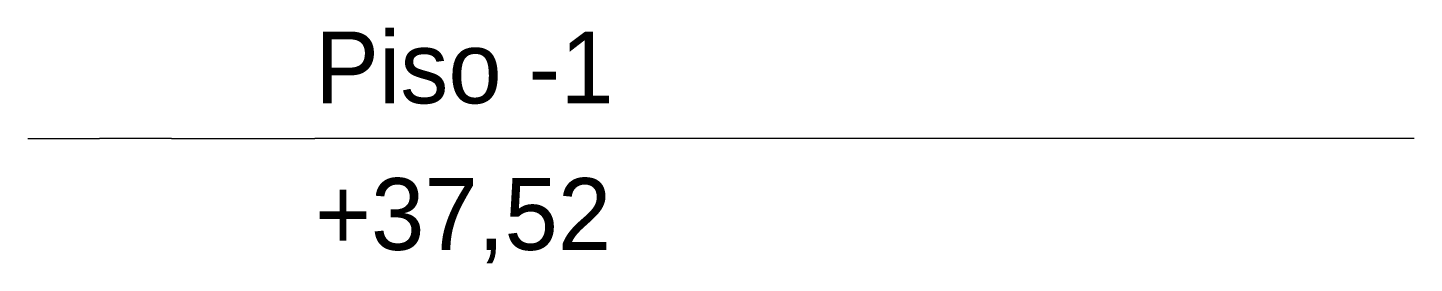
# Model space of a CAD drawing. Header units: metres. Extents: x -111189 to -108577, y -72951 to -72647.
# Drawn here: x -108771.524 to -108767.662, y -72944.642 to -72943.986 of the extents above; entities that cross this region are included whole.
import ezdxf

# ---------------------------------------------------------------- set-up
doc = ezdxf.new("R2010")
doc.units = ezdxf.units.M
doc.header["$MEASUREMENT"] = 0
doc.linetypes.add('OTK - Traço Ponto', pattern=[0.2, 0.1, -0.05, 0, -0.05])
doc.styles.add('ESTILO_GERADO_8', font='')
doc.styles.get('ESTILO_GERADO_8').set_extended_font_data('OPTIAgency-Gothic')

# ---------------------------------------------------------------- blocks, each defined once
blk = doc.blocks.new('Alçado Nascente _STORY_MARKER', base_point=(-108945.2867, -72941.5948))
at = {"color": 7, "linetype": 'OTK - Traço Ponto', "lineweight": 5, "ltscale": 100}
for p, q in [((-108771.5239, -72944.2948), (-108771.4239, -72944.2948)), ((-108771.4239, -72944.2948), (-108771.3239, -72944.2948)), ((-108771.1239, -72944.2948), (-108771.3239, -72944.2948)), ((-108771.1239, -72944.2948), (-108770.7239, -72944.2948)), ((-108767.6619, -72944.2948), (-108770.7239, -72944.2948))]:
    blk.add_line(p, q, dxfattribs=at)
at = {"color": 7, "lineweight": 5, "insert": (-108770.7239, -72943.9964), "char_height": 0.2, "attachment_point": 1, "line_spacing_factor": 1.225093, "style": 'ESTILO_GERADO_8'}
blk.add_mtext('\\A1;{\\pql;\\pt0;\\fOPTIAgency-Gothic|b0|i0|c0|p0;\\W1.000000;\\fOPTIAgency-Gothic|b0|i0|c0|p0;\\W1.000000;\\fOPTIAgency-Gothic|b0|i0|c0|p0;\\W1.000000;Piso -1\\P\\pql;\\pt0;\\fOPTIAgency-Gothic|b0|i0|c0|p0;\\W1.000000;+37,52}', dxfattribs=at)

msp = doc.modelspace()

# ---------------------------------------------------------------- block references
at = {"linetype": 'Continuous', "lineweight": 0}
msp.add_blockref('Alçado Nascente _STORY_MARKER', (-108945.2867, -72941.5948), dxfattribs=at)

doc.saveas('drawing.dxf')
